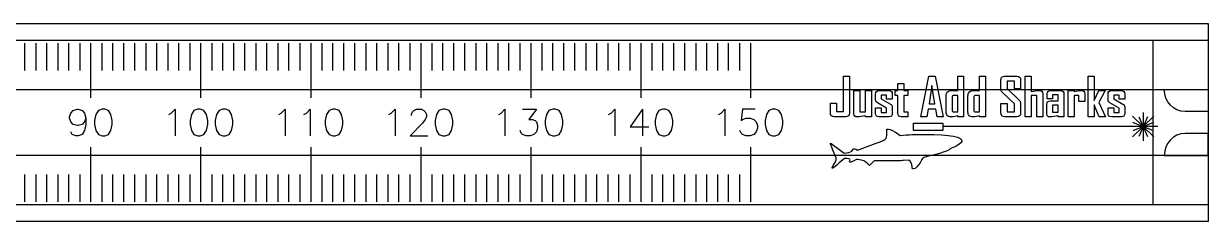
# Model space of a CAD drawing. Extents: x 55 to 376, y 285 to 489.
# Drawn here: x 216.7 to 324.4, y 448.4 to 466.4 of the extents above; entities that cross this region are included whole.
import ezdxf

# ---------------------------------------------------------------- set-up
doc = ezdxf.new("R2010")
doc.units = 0
doc.layers.add('Layer_1', color=7, linetype='CONTINUOUS')

msp = doc.modelspace()

# ---------------------------------------------------------------- linework, layer by layer
at = {"layer": 'Layer_1', "color": 1}
for p, q in [((114.43942, 466.40846), (324.43942, 466.40846)), ((324.43942, 466.40846), (324.43942, 448.408458)), ((114.43942, 464.90846), (324.43942, 464.90846)), ((319.43942, 449.908459), (319.43942, 464.90846)), ((319.43942, 464.90846), (324.43942, 464.90846)), ((324.43942, 464.90846), (324.43942, 449.908459)), ((324.43942, 464.90846), (324.43942, 449.908459)), ((144.43942, 460.40846), (324.43942, 460.40846)), ((320.43944, 460.40846), (324.43944, 460.40846)), ((324.43942, 460.40846), (324.43942, 454.408459)), ((324.43944, 460.40846), (324.43944, 458.40846)), ((324.43944, 458.40846), (322.32858, 458.40846)), ((324.43944, 456.40846), (322.32858, 456.40846)), ((324.43944, 454.40846), (324.43944, 456.40846)), ((324.43942, 454.408459), (144.43942, 454.408459)), ((320.43944, 454.40846), (324.43944, 454.40846)), ((324.43942, 449.908459), (114.43942, 449.908459)), ((324.43942, 449.908459), (319.43942, 449.908459)), ((324.43942, 448.408458), (114.43942, 448.408458))]:
    msp.add_line(p, q, dxfattribs=at)
at = {"layer": 'Layer_1', "color": 5}
for p, q in [((216.8201, 462.142038), (216.8201, 464.642016)), ((217.8201, 464.642016), (217.8201, 462.142038)), ((218.8201, 462.142038), (218.8201, 464.642016)), ((219.8201, 464.642016), (219.8201, 462.142038)), ((220.8201, 462.142038), (220.8201, 464.642016)), ((221.8201, 464.642016), (221.8201, 462.142038)), ((222.820028, 459.642016), (222.820028, 464.641971)), ((223.82011, 464.642016), (223.82011, 462.142038)), ((224.82011, 462.142038), (224.82011, 464.642016)), ((225.82011, 462.142038), (225.82011, 464.642016)), ((226.82011, 462.142038), (226.82011, 464.642016)), ((227.82011, 464.642016), (227.82011, 462.142038)), ((228.82011, 462.142038), (228.82011, 464.642016)), ((229.82011, 464.642016), (229.82011, 462.142038)), ((230.82011, 462.142038), (230.82011, 464.642016)), ((231.82011, 464.642016), (231.82011, 462.142038)), ((232.820028, 459.642016), (232.820028, 464.641971)), ((233.82012, 464.642016), (233.82012, 462.142038)), ((234.82012, 462.142038), (234.82012, 464.642016)), ((235.82012, 462.142038), (235.82012, 464.642016)), ((236.82012, 462.142038), (236.82012, 464.642016)), ((237.82012, 464.642016), (237.82012, 462.142038)), ((238.82012, 462.142038), (238.82012, 464.642016)), ((239.82012, 464.642016), (239.82012, 462.142038)), ((240.82012, 462.142038), (240.82012, 464.642016)), ((241.82012, 464.642016), (241.82012, 462.142038)), ((242.820028, 464.641971), (242.820028, 459.642016)), ((243.82013, 464.642016), (243.82013, 462.142038)), ((244.82013, 462.142038), (244.82013, 464.642016)), ((245.82013, 462.142038), (245.82013, 464.642016)), ((246.82013, 462.142038), (246.82013, 464.642016)), ((247.82013, 464.642016), (247.82013, 462.142038)), ((248.82013, 462.142038), (248.82013, 464.642016)), ((249.82013, 464.642016), (249.82013, 462.142038)), ((250.82013, 462.142038), (250.82013, 464.642016)), ((251.82013, 464.642016), (251.82013, 462.142038)), ((252.820028, 464.641971), (252.820028, 459.642016)), ((253.82014, 464.642016), (253.82014, 462.142038)), ((254.82014, 462.142038), (254.82014, 464.642016)), ((255.82014, 462.142038), (255.82014, 464.642016)), ((256.82014, 462.142038), (256.82014, 464.642016)), ((257.82014, 464.642016), (257.82014, 462.142038)), ((258.82014, 462.142038), (258.82014, 464.642016)), ((259.82014, 464.642016), (259.82014, 462.142038)), ((260.82014, 462.142038), (260.82014, 464.642016)), ((261.82014, 464.642016), (261.82014, 462.142038)), ((262.820028, 464.641971), (262.820028, 459.642016)), ((263.82015, 464.642016), (263.82015, 462.142038)), ((264.82015, 462.142038), (264.82015, 464.642016)), ((265.82015, 462.142038), (265.82015, 464.642016)), ((266.82015, 462.142038), (266.82015, 464.642016)), ((267.82015, 464.642016), (267.82015, 462.142038)), ((268.82015, 462.142038), (268.82015, 464.642016)), ((269.82015, 464.642016), (269.82015, 462.142038)), ((270.82015, 462.142038), (270.82015, 464.642016)), ((271.82015, 464.642016), (271.82015, 462.142038)), ((272.820028, 464.641971), (272.820028, 459.642016)), ((273.82016, 464.642016), (273.82016, 462.142038)), ((274.82016, 462.142038), (274.82016, 464.642016)), ((275.82016, 462.142038), (275.82016, 464.642016)), ((276.82016, 462.142038), (276.82016, 464.642016)), ((277.82016, 464.642016), (277.82016, 462.142038)), ((278.82016, 462.142038), (278.82016, 464.642016)), ((279.82016, 464.642016), (279.82016, 462.142038)), ((280.82016, 462.142038), (280.82016, 464.642016)), ((281.82016, 464.642016), (281.82016, 462.142038)), ((282.820028, 464.641971), (282.820028, 459.642016)), ((291.248941, 458.401195), (291.248941, 461.634074)), ((291.248941, 461.634074), (291.802321, 461.634074)), ((291.802321, 461.634074), (291.802321, 458.265279)), ((298.306573, 457.935183), (299.024984, 461.638919)), ((299.024984, 461.638919), (299.607487, 461.638919)), ((299.607487, 461.638919), (300.321053, 457.935183)), ((301.651931, 460.318589), (301.651931, 461.634065)), ((301.651931, 461.634065), (302.190742, 461.634065)), ((302.190742, 461.634065), (302.190742, 457.925476)), ((303.633418, 460.318589), (303.633418, 461.634065)), ((303.633418, 461.634065), (304.172237, 461.634065)), ((304.172237, 461.634065), (304.172237, 457.925476)), ((305.581405, 460.469031), (305.581405, 461.294235)), ((305.916302, 461.633994), (307.032762, 461.633994)), ((306.814277, 461.168027), (306.134697, 461.168027)), ((306.134697, 461.168027), (306.134697, 460.498154)), ((306.814277, 460.469031), (306.814277, 461.168027)), ((307.367658, 461.299098), (307.367658, 460.469031)), ((307.780401, 457.925405), (307.780401, 461.633994)), ((307.780401, 461.633994), (308.324074, 461.633994)), ((308.324074, 461.633994), (308.324074, 460.231141)), ((313.506819, 457.92544), (313.506819, 461.63403)), ((313.506819, 461.63403), (314.050483, 461.63403)), ((314.050483, 461.63403), (314.050483, 459.405964)), ((292.212868, 458.207458), (292.212868, 460.319032)), ((292.212868, 460.319032), (292.751678, 460.319032)), ((292.751678, 460.319032), (292.751678, 458.37736)), ((293.266219, 458.387103), (293.266219, 460.319068)), ((293.266219, 460.319068), (293.805038, 460.319068)), ((293.805038, 460.319068), (293.805038, 457.925954)), ((294.184726, 459.464218), (294.184726, 460.022444)), ((294.490544, 460.318554), (295.393418, 460.318554)), ((295.694373, 460.022444), (295.694373, 459.54188)), ((295.954876, 459.857405), (295.954876, 460.318554)), ((295.954876, 460.318554), (296.212147, 460.318554)), ((296.212147, 460.318554), (296.212147, 460.969011)), ((296.212147, 460.969011), (296.750957, 460.969011)), ((296.750957, 460.969011), (296.750957, 460.318554)), ((296.750957, 460.318554), (297.100459, 460.318554)), ((297.100459, 460.318554), (297.100459, 459.857405)), ((299.311386, 460.779694), (299.039554, 459.105009)), ((299.583218, 459.105009), (299.311386, 460.779694)), ((299.311386, 460.779694), (299.311386, 460.779694)), ((301.098551, 460.318589), (301.651931, 460.318589)), ((303.080046, 460.318589), (303.633418, 460.318589)), ((306.814357, 459.11957), (305.702751, 460.172921)), ((306.134697, 460.498154), (307.246303, 459.449648)), ((307.367658, 460.469031), (306.814277, 460.469031)), ((308.324074, 460.231141), (308.906578, 460.30882)), ((309.377346, 460.036518), (309.377346, 457.924953)), ((309.781321, 459.576352), (309.781321, 460.02294)), ((310.087129, 460.31905), (311.004574, 460.31905)), ((311.305529, 460.02294), (311.305529, 457.925936)), ((311.695978, 457.925405), (311.695978, 460.318518)), ((311.695978, 460.318518), (312.239651, 460.318518)), ((312.239651, 460.318518), (312.239651, 460.231096)), ((312.239651, 460.231096), (312.734777, 460.308775)), ((313.205633, 460.036474), (313.205633, 459.318054)), ((314.050483, 459.405964), (314.477655, 460.318554)), ((314.477655, 460.318554), (315.045588, 460.318554)), ((315.045588, 460.308811), (314.492216, 459.221483)), ((315.045588, 460.318554), (315.045588, 460.308811)), ((315.326942, 459.464218), (315.326942, 460.022444)), ((315.632751, 460.318554), (316.535633, 460.318554)), ((316.836588, 460.022444), (316.836588, 459.54188)), ((290.074235, 458.265279), (290.074235, 459.17786)), ((290.074235, 459.17786), (290.627607, 459.17786)), ((290.627607, 459.17786), (290.627607, 458.401195)), ((295.179796, 458.711813), (294.34973, 459.202085)), ((295.179832, 459.910797), (294.704121, 459.910797)), ((294.704121, 459.910797), (294.704121, 459.566149)), ((294.704121, 459.566149), (295.534188, 459.080731)), ((295.179832, 459.54188), (295.179832, 459.910797)), ((295.694373, 459.54188), (295.179832, 459.54188)), ((296.212147, 459.857405), (295.954876, 459.857405)), ((296.212147, 458.221541), (296.212147, 459.857405)), ((297.100459, 459.857405), (296.750957, 459.857405)), ((296.750957, 459.857405), (296.750957, 458.386589)), ((299.039554, 459.105009), (299.583218, 459.105009)), ((300.598571, 458.357502), (300.598571, 459.838025)), ((301.13739, 459.687503), (301.13739, 458.54192)), ((301.651931, 459.867113), (301.316991, 459.867113)), ((301.65194, 459.86667), (301.651931, 459.867113)), ((301.65194, 458.391), (301.65194, 459.86667)), ((302.580066, 458.357502), (302.580066, 459.838025)), ((303.118877, 459.687503), (303.118877, 458.54192)), ((303.633418, 459.867113), (303.298486, 459.867113)), ((303.633435, 459.86667), (303.633418, 459.867113)), ((303.633435, 458.391), (303.633435, 459.86667)), ((305.581396, 458.265235), (305.581396, 459.148693)), ((305.581396, 459.148693), (306.134777, 459.148693)), ((306.134777, 459.148693), (306.134777, 458.391443)), ((306.814357, 458.391443), (306.814357, 459.11957)), ((307.367676, 459.148693), (307.367676, 458.265235)), ((308.833762, 459.867113), (308.324074, 459.85737)), ((308.324074, 459.85737), (308.324074, 457.925405)), ((308.833762, 457.92544), (308.833762, 459.867113)), ((309.752198, 458.207476), (309.752198, 459.071519)), ((310.271593, 459.576352), (309.781321, 459.576352)), ((310.058007, 459.367629), (310.790988, 459.367629)), ((310.790553, 458.998216), (310.271159, 458.998216)), ((310.271159, 458.998216), (310.271159, 458.338042)), ((310.790988, 459.916147), (310.271593, 459.916147)), ((310.271593, 459.916147), (310.271593, 459.576352)), ((310.790553, 458.998189), (310.790553, 458.998216)), ((310.790553, 458.35744), (310.790553, 458.998189)), ((310.790988, 459.367629), (310.790988, 459.916147)), ((312.666814, 459.867113), (312.239651, 459.85737)), ((312.239651, 459.85737), (312.239651, 457.925405)), ((312.666814, 459.318586), (312.666814, 459.867113)), ((312.666823, 459.318054), (312.666814, 459.318586)), ((313.205633, 459.318054), (312.666823, 459.318054)), ((314.526193, 457.92544), (314.050483, 459.022485)), ((314.050483, 459.022485), (314.050483, 457.92544)), ((314.492216, 459.221483), (315.103843, 457.935121)), ((316.322012, 458.711813), (315.491945, 459.202085)), ((316.322047, 459.910797), (315.846337, 459.910797)), ((315.846337, 459.910797), (315.846337, 459.566149)), ((315.846337, 459.566149), (316.676403, 459.080731)), ((316.322047, 459.54188), (316.322047, 459.910797)), ((316.836588, 459.54188), (316.322047, 459.54188)), ((220.877168, 457.922738), (220.991458, 458.265598)), ((220.877168, 457.808458), (220.877168, 457.922738)), ((220.991458, 458.265598), (221.220028, 458.494168)), ((221.220028, 458.494168), (221.562878, 458.608457)), ((221.562878, 458.608457), (221.677168, 458.608457)), ((221.677168, 458.608457), (222.020028, 458.494168)), ((222.020028, 458.494168), (222.248598, 458.265598)), ((222.248598, 458.265598), (222.362878, 457.808458)), ((223.277178, 458.151318), (223.162888, 457.579888)), ((223.505748, 458.494168), (223.277178, 458.151318)), ((223.848598, 458.608457), (223.505748, 458.494168)), ((224.077178, 458.608457), (223.848598, 458.608457)), ((224.420028, 458.494168), (224.077178, 458.608457)), ((224.648598, 458.151318), (224.420028, 458.494168)), ((224.762888, 457.579888), (224.648598, 458.151318)), ((229.905743, 458.151318), (230.134313, 458.265598)), ((230.134313, 458.265598), (230.477173, 458.608457)), ((230.477173, 458.608457), (230.477173, 456.208458)), ((231.962893, 458.151318), (231.848603, 457.579888)), ((232.191463, 458.494168), (231.962893, 458.151318)), ((232.534313, 458.608457), (232.191463, 458.494168)), ((232.762893, 458.608457), (232.534313, 458.608457)), ((233.105743, 458.494168), (232.762893, 458.608457)), ((233.334313, 458.151318), (233.105743, 458.494168)), ((233.448603, 457.579888), (233.334313, 458.151318)), ((234.248603, 458.151318), (234.134313, 457.579888)), ((234.477173, 458.494168), (234.248603, 458.151318)), ((234.820023, 458.608457), (234.477173, 458.494168)), ((235.048603, 458.608457), (234.820023, 458.608457)), ((235.391453, 458.494168), (235.048603, 458.608457)), ((235.620023, 458.151318), (235.391453, 458.494168)), ((235.734313, 457.579888), (235.620023, 458.151318)), ((239.905743, 458.151318), (240.134313, 458.265598)), ((240.134313, 458.265598), (240.477173, 458.608457)), ((240.477173, 458.608457), (240.477173, 456.208458)), ((242.191463, 458.151318), (242.420033, 458.265598)), ((242.420033, 458.265598), (242.762893, 458.608457)), ((242.762893, 458.608457), (242.762893, 456.208458)), ((244.248603, 458.151318), (244.134313, 457.579888)), ((244.477173, 458.494168), (244.248603, 458.151318)), ((244.820023, 458.608457), (244.477173, 458.494168)), ((245.048603, 458.608457), (244.820023, 458.608457)), ((245.391453, 458.494168), (245.048603, 458.608457)), ((245.620023, 458.151318), (245.391453, 458.494168)), ((245.734313, 457.579888), (245.620023, 458.151318)), ((249.905743, 458.151318), (250.134313, 458.265598)), ((250.134313, 458.265598), (250.477173, 458.608457)), ((250.477173, 458.608457), (250.477173, 456.208458)), ((251.962883, 458.151318), (252.077163, 458.379888)), ((251.962883, 458.037028), (251.962883, 458.151318)), ((252.077163, 458.379888), (252.191453, 458.494168)), ((252.191453, 458.494168), (252.420023, 458.608457)), ((252.420023, 458.608457), (252.877163, 458.608457)), ((252.877163, 458.608457), (253.105733, 458.494168)), ((253.105733, 458.494168), (253.220023, 458.379888)), ((253.220023, 458.379888), (253.334303, 458.151318)), ((253.334303, 457.922738), (253.220023, 457.694168)), ((253.334303, 458.151318), (253.334303, 457.922738)), ((254.248603, 458.151318), (254.134313, 457.579888)), ((254.477173, 458.494168), (254.248603, 458.151318)), ((254.820023, 458.608457), (254.477173, 458.494168)), ((255.048603, 458.608457), (254.820023, 458.608457)), ((255.391453, 458.494168), (255.048603, 458.608457)), ((255.620023, 458.151318), (255.391453, 458.494168)), ((255.734313, 457.579888), (255.620023, 458.151318)), ((259.905745, 458.151318), (260.134315, 458.265598)), ((260.134315, 458.265598), (260.477175, 458.608457)), ((260.477175, 458.608457), (260.477175, 456.208458)), ((262.077165, 458.608457), (263.334305, 458.608457)), ((263.334305, 458.608457), (262.648595, 457.694167)), ((264.248605, 458.151318), (264.134315, 457.579888)), ((264.477175, 458.494168), (264.248605, 458.151318)), ((264.820025, 458.608457), (264.477175, 458.494168)), ((265.048605, 458.608457), (264.820025, 458.608457)), ((265.391455, 458.494168), (265.048605, 458.608457)), ((265.620025, 458.151318), (265.391455, 458.494168)), ((265.734315, 457.579888), (265.620025, 458.151318)), ((269.905745, 458.151318), (270.134315, 458.265598)), ((270.134315, 458.265598), (270.477175, 458.608457)), ((270.477175, 458.608457), (270.477175, 456.208458)), ((272.991465, 458.608457), (271.848605, 457.008457)), ((272.991465, 458.608457), (272.991465, 456.208458)), ((274.248605, 458.151318), (274.134315, 457.579888)), ((274.477175, 458.494168), (274.248605, 458.151318)), ((274.820025, 458.608457), (274.477175, 458.494168)), ((275.048605, 458.608457), (274.820025, 458.608457)), ((275.391455, 458.494168), (275.048605, 458.608457)), ((275.620025, 458.151318), (275.391455, 458.494168)), ((275.734315, 457.579888), (275.620025, 458.151318)), ((279.905745, 458.151318), (280.134315, 458.265598)), ((280.134315, 458.265598), (280.477175, 458.608457)), ((280.477175, 458.608457), (280.477175, 456.208458)), ((282.077165, 458.608457), (281.962885, 457.579888)), ((283.220025, 458.608457), (282.077165, 458.608457)), ((284.248605, 458.151318), (284.134315, 457.579888)), ((284.477175, 458.494168), (284.248605, 458.151318)), ((284.820025, 458.608457), (284.477175, 458.494168)), ((285.048605, 458.608457), (284.820025, 458.608457)), ((285.391455, 458.494168), (285.048605, 458.608457)), ((285.620025, 458.151318), (285.391455, 458.494168)), ((285.734315, 457.579888), (285.620025, 458.151318)), ((291.462482, 457.92544), (290.409131, 457.92544)), ((290.627607, 458.401195), (291.248941, 458.401195)), ((291.802321, 458.265279), (291.802277, 458.265235)), ((291.802321, 458.265279), (291.802321, 458.265279)), ((293.266264, 458.007991), (292.693477, 457.930312)), ((292.751678, 458.37736), (293.266219, 458.387103)), ((293.805038, 457.925954), (293.266219, 457.925954)), ((293.266219, 457.925954), (293.266264, 457.92544)), ((293.266264, 457.92544), (293.266264, 458.007991)), ((294.184691, 458.221541), (294.184691, 458.736091)), ((294.184691, 458.736091), (294.704086, 458.736091)), ((295.398236, 457.92544), (294.485646, 457.92544)), ((294.704086, 458.736091), (294.704086, 458.333188)), ((294.704086, 458.333188), (295.179796, 458.333188)), ((295.179796, 458.333188), (295.179796, 458.711813)), ((295.699209, 458.221541), (295.699191, 458.221541)), ((295.699209, 458.813752), (295.699209, 458.221541)), ((295.699209, 458.221541), (295.699209, 458.221541)), ((297.115021, 457.92544), (296.513102, 457.92544)), ((296.513102, 457.92544), (296.513102, 457.92544)), ((296.750957, 458.386589), (297.115021, 458.386589)), ((297.115021, 458.386589), (297.115021, 457.92544)), ((298.306573, 457.92544), (298.306573, 457.935183)), ((298.855091, 457.92544), (298.306573, 457.92544)), ((298.966738, 458.629298), (298.855091, 457.92544)), ((299.660888, 458.629298), (298.966738, 458.629298)), ((299.772535, 457.92544), (299.660888, 458.629298)), ((300.321053, 457.92544), (299.772535, 457.92544)), ((299.772535, 457.92544), (299.772535, 457.92544)), ((300.321053, 457.935183), (300.321053, 457.92544)), ((301.651931, 458.007991), (301.23933, 457.935183)), ((301.409231, 458.371603), (301.65194, 458.391)), ((301.651931, 457.92544), (301.651931, 458.007991)), ((302.190742, 457.925476), (301.651931, 457.925476)), ((301.651931, 457.925476), (301.651931, 457.92544)), ((303.633418, 458.007991), (303.220816, 457.935183)), ((303.390726, 458.371603), (303.633435, 458.391)), ((303.633418, 457.92544), (303.633418, 458.007991)), ((304.172237, 457.925476), (303.633418, 457.925476)), ((303.633418, 457.925476), (303.633418, 457.92544)), ((307.032753, 457.925396), (305.916293, 457.925396)), ((306.134777, 458.391443), (306.814357, 458.391443)), ((307.367676, 458.265235), (307.367649, 458.265235)), ((307.367676, 458.265235), (307.367676, 458.265235)), ((308.324074, 457.925405), (307.780401, 457.925405)), ((308.833682, 457.924953), (308.833762, 457.92544)), ((309.377346, 457.924953), (308.833682, 457.924953)), ((310.786125, 458.007991), (310.213329, 457.935183)), ((310.271159, 458.338042), (310.790553, 458.35744)), ((310.786125, 457.92544), (310.786125, 458.007991)), ((310.786134, 457.925936), (310.786125, 457.92544)), ((311.305529, 457.925936), (310.786134, 457.925936)), ((312.239651, 457.925405), (311.695978, 457.925405)), ((314.050483, 457.92544), (313.506819, 457.92544)), ((314.526193, 457.925378), (314.526193, 457.92544)), ((315.103843, 457.925378), (314.526193, 457.925378)), ((315.103843, 457.935121), (315.103843, 457.925378)), ((315.326906, 458.221541), (315.326906, 458.736091)), ((315.326906, 458.736091), (315.846301, 458.736091)), ((316.540452, 457.92544), (315.627861, 457.92544)), ((315.846301, 458.736091), (315.846301, 458.333188)), ((315.846301, 458.333188), (316.322012, 458.333188)), ((316.322012, 458.333188), (316.322012, 458.711813)), ((316.841424, 458.221541), (316.841407, 458.221541)), ((316.841424, 458.813752), (316.841424, 458.221541)), ((316.841424, 458.221541), (316.841424, 458.221541)), ((319.488829, 456.098292), (317.538211, 457.971559)), ((319.488829, 457.971399), (317.53837, 456.098292)), ((318.89877, 457.928308), (318.128225, 456.141409)), ((318.128376, 457.928459), (318.898815, 456.141338)), ((318.5136, 458.320476), (318.5136, 455.749215)), ((220.991458, 457.465598), (220.877168, 457.808458)), ((221.220028, 457.237028), (220.991458, 457.465598)), ((221.562878, 457.122738), (221.220028, 457.237028)), ((221.677168, 457.122738), (221.562878, 457.122738)), ((222.020028, 457.237028), (221.677168, 457.122738)), ((222.248598, 457.465598), (222.020028, 457.237028)), ((222.362878, 457.808458), (222.248598, 457.465598)), ((222.362878, 457.237028), (222.248598, 456.665598)), ((222.362878, 457.808458), (222.362878, 457.237028)), ((223.162888, 457.579888), (223.162888, 457.237028)), ((223.162888, 457.237028), (223.277178, 456.665598)), ((224.648598, 456.665598), (224.762888, 457.237028)), ((224.762888, 457.237028), (224.762888, 457.579888)), ((231.848603, 457.579888), (231.848603, 457.237028)), ((231.848603, 457.237028), (231.962893, 456.665598)), ((233.334313, 456.665598), (233.448603, 457.237028)), ((233.448603, 457.237028), (233.448603, 457.579888)), ((234.134313, 457.579888), (234.134313, 457.237028)), ((234.134313, 457.237028), (234.248603, 456.665598)), ((235.620023, 456.665598), (235.734313, 457.237028)), ((235.734313, 457.237028), (235.734313, 457.579888)), ((244.134313, 457.579888), (244.134313, 457.237028)), ((244.134313, 457.237028), (244.248603, 456.665598)), ((245.620023, 456.665598), (245.734313, 457.237028)), ((245.734313, 457.237028), (245.734313, 457.579888)), ((252.991453, 457.351318), (251.848593, 456.208458)), ((253.220023, 457.694168), (252.991453, 457.351318)), ((254.134313, 457.579888), (254.134313, 457.237028)), ((254.134313, 457.237028), (254.248603, 456.665598)), ((255.620023, 456.665598), (255.734313, 457.237028)), ((255.734313, 457.237028), (255.734313, 457.579888)), ((262.648595, 457.694167), (262.991455, 457.694167)), ((262.991455, 457.694167), (263.220025, 457.579887)), ((263.220025, 457.579887), (263.334305, 457.465597)), ((263.334305, 457.465597), (263.448595, 457.122737)), ((263.448595, 456.894167), (263.334305, 456.551317)), ((263.448595, 457.122737), (263.448595, 456.894167)), ((264.134315, 457.579888), (264.134315, 457.237028)), ((264.134315, 457.237028), (264.248605, 456.665598)), ((265.620025, 456.665598), (265.734315, 457.237028)), ((265.734315, 457.237028), (265.734315, 457.579888)), ((271.848605, 457.008457), (273.562895, 457.008457)), ((274.134315, 457.579888), (274.134315, 457.237028)), ((274.134315, 457.237028), (274.248605, 456.665598)), ((275.620025, 456.665598), (275.734315, 457.237028)), ((275.734315, 457.237028), (275.734315, 457.579888)), ((281.962885, 457.579888), (282.077165, 457.694168)), ((282.077165, 457.694168), (282.420025, 457.808458)), ((282.420025, 457.808458), (282.762885, 457.808458)), ((282.762885, 457.808458), (283.105735, 457.694168)), ((283.105735, 457.694168), (283.334305, 457.465598)), ((283.334305, 457.465598), (283.448595, 457.122738)), ((283.448595, 456.894168), (283.334305, 456.551318)), ((283.448595, 457.122738), (283.448595, 456.894168)), ((284.134315, 457.579888), (284.134315, 457.237028)), ((284.134315, 457.237028), (284.248605, 456.665598)), ((285.620025, 456.665598), (285.734315, 457.237028)), ((285.734315, 457.237028), (285.734315, 457.579888)), ((295.196029, 456.406412), (295.196029, 456.806676)), ((295.196029, 456.806676), (295.342263, 456.806676)), ((297.621188, 457.360729), (300.305284, 457.360729)), ((297.621188, 456.6906), (297.621188, 457.360729)), ((300.305284, 457.360729), (300.305284, 456.6906)), ((319.852317, 457.034841), (300.310819, 457.034841)), ((319.443825, 456.664604), (317.583171, 457.405114)), ((319.444038, 457.405105), (317.583224, 456.664533)), ((221.105738, 456.322738), (220.991458, 456.551318)), ((221.448598, 456.208458), (221.105738, 456.322738)), ((221.677168, 456.208458), (221.448598, 456.208458)), ((222.020028, 456.322738), (221.677168, 456.208458)), ((222.248598, 456.665598), (222.020028, 456.322738)), ((223.277178, 456.665598), (223.505748, 456.322738)), ((223.505748, 456.322738), (223.848598, 456.208458)), ((223.848598, 456.208458), (224.077178, 456.208458)), ((224.077178, 456.208458), (224.420028, 456.322738)), ((224.420028, 456.322738), (224.648598, 456.665598)), ((231.962893, 456.665598), (232.191463, 456.322738)), ((232.191463, 456.322738), (232.534313, 456.208458)), ((232.534313, 456.208458), (232.762893, 456.208458)), ((232.762893, 456.208458), (233.105743, 456.322738)), ((233.105743, 456.322738), (233.334313, 456.665598)), ((234.248603, 456.665598), (234.477173, 456.322738)), ((234.477173, 456.322738), (234.820023, 456.208458)), ((234.820023, 456.208458), (235.048603, 456.208458)), ((235.048603, 456.208458), (235.391453, 456.322738)), ((235.391453, 456.322738), (235.620023, 456.665598)), ((244.248603, 456.665598), (244.477173, 456.322738)), ((244.477173, 456.322738), (244.820023, 456.208458)), ((244.820023, 456.208458), (245.048603, 456.208458)), ((245.048603, 456.208458), (245.391453, 456.322738)), ((245.391453, 456.322738), (245.620023, 456.665598)), ((251.848593, 456.208458), (253.448593, 456.208458)), ((254.248603, 456.665598), (254.477173, 456.322738)), ((254.477173, 456.322738), (254.820023, 456.208458)), ((254.820023, 456.208458), (255.048603, 456.208458)), ((255.048603, 456.208458), (255.391453, 456.322738)), ((255.391453, 456.322738), (255.620023, 456.665598)), ((261.962885, 456.437028), (261.848595, 456.665597)), ((262.077165, 456.322738), (261.962885, 456.437028)), ((262.420025, 456.208458), (262.077165, 456.322738)), ((262.762885, 456.208458), (262.420025, 456.208458)), ((263.105735, 456.322738), (262.762885, 456.208458)), ((263.334305, 456.551317), (263.105735, 456.322738)), ((264.248605, 456.665598), (264.477175, 456.322738)), ((264.477175, 456.322738), (264.820025, 456.208458)), ((264.820025, 456.208458), (265.048605, 456.208458)), ((265.048605, 456.208458), (265.391455, 456.322738)), ((265.391455, 456.322738), (265.620025, 456.665598)), ((274.248605, 456.665598), (274.477175, 456.322738)), ((274.477175, 456.322738), (274.820025, 456.208458)), ((274.820025, 456.208458), (275.048605, 456.208458)), ((275.048605, 456.208458), (275.391455, 456.322738)), ((275.391455, 456.322738), (275.620025, 456.665598)), ((281.962885, 456.437028), (281.848595, 456.665598)), ((282.077165, 456.322738), (281.962885, 456.437028)), ((282.420025, 456.208458), (282.077165, 456.322738)), ((282.762885, 456.208458), (282.420025, 456.208458)), ((283.105735, 456.322738), (282.762885, 456.208458)), ((283.334305, 456.551318), (283.105735, 456.322738)), ((284.248605, 456.665598), (284.477175, 456.322738)), ((284.477175, 456.322738), (284.820025, 456.208458)), ((284.820025, 456.208458), (285.048605, 456.208458)), ((285.048605, 456.208458), (285.391455, 456.322738)), ((285.391455, 456.322738), (285.620025, 456.665598)), ((296.177175, 456.406412), (296.41278, 456.225802)), ((296.41278, 456.225802), (296.964593, 456.275757)), ((300.305284, 456.6906), (297.621188, 456.6906)), ((222.820028, 450.174894), (222.820028, 455.174894)), ((232.820028, 450.174894), (232.820028, 455.174894)), ((242.820028, 455.174894), (242.820028, 450.174894)), ((252.820028, 455.174894), (252.820028, 450.174894)), ((262.820028, 455.174894), (262.820028, 450.174894)), ((272.820008, 455.174894), (272.820008, 450.174894)), ((282.820018, 455.174894), (282.820018, 450.174894)), ((290.7115, 455.083116), (291.330186, 454.619416)), ((291.330186, 454.619416), (291.53797, 454.643773)), ((292.373821, 454.977173), (292.526619, 454.897811)), ((292.526619, 454.897811), (293.737436, 455.338393)), ((291.368335, 454.142235), (290.879949, 453.722273)), ((291.574569, 454.122572), (291.368335, 454.142235)), ((293.622503, 453.502637), (293.475019, 453.639191)), ((293.843423, 453.702618), (293.622503, 453.502637)), ((294.064334, 453.904158), (293.843423, 453.702618)), ((295.169217, 453.904158), (294.064334, 453.904158)), ((297.192758, 453.991935), (296.732805, 453.948179)), ((297.317434, 453.873512), (297.192758, 453.991935)), ((216.8201, 450.174894), (216.8201, 452.674894)), ((217.8201, 452.674894), (217.8201, 450.174894)), ((218.8201, 450.174894), (218.8201, 452.674894)), ((219.8201, 452.674894), (219.8201, 450.174894)), ((220.8201, 450.174894), (220.8201, 452.674894)), ((221.8201, 452.674894), (221.8201, 450.174894)), ((223.82011, 452.674894), (223.82011, 450.174894)), ((224.82011, 450.174894), (224.82011, 452.674894)), ((225.82011, 450.174894), (225.82011, 452.674894)), ((226.82011, 450.174894), (226.82011, 452.674894)), ((227.82011, 452.674894), (227.82011, 450.174894)), ((228.82011, 450.174894), (228.82011, 452.674894)), ((229.82011, 452.674894), (229.82011, 450.174894)), ((230.82011, 450.174894), (230.82011, 452.674894)), ((231.82011, 452.674894), (231.82011, 450.174894)), ((233.82012, 452.674894), (233.82012, 450.174894)), ((234.82012, 450.174894), (234.82012, 452.674894)), ((235.82012, 450.174894), (235.82012, 452.674894)), ((236.82012, 450.174894), (236.82012, 452.674894)), ((237.82012, 452.674894), (237.82012, 450.174894)), ((238.82012, 450.174894), (238.82012, 452.674894)), ((239.82012, 452.674894), (239.82012, 450.174894)), ((240.82012, 450.174894), (240.82012, 452.674894)), ((241.82012, 452.674894), (241.82012, 450.174894)), ((243.82013, 452.674894), (243.82013, 450.174894)), ((244.82013, 450.174894), (244.82013, 452.674894)), ((245.82013, 450.174894), (245.82013, 452.674894)), ((246.82013, 450.174894), (246.82013, 452.674894)), ((247.82013, 452.674894), (247.82013, 450.174894)), ((248.82013, 450.174894), (248.82013, 452.674894)), ((249.82013, 452.674894), (249.82013, 450.174894)), ((250.82013, 450.174894), (250.82013, 452.674894)), ((251.82013, 452.674894), (251.82013, 450.174894)), ((253.82014, 452.674894), (253.82014, 450.174894)), ((254.82014, 450.174894), (254.82014, 452.674894)), ((255.82014, 450.174894), (255.82014, 452.674894)), ((256.82014, 450.174894), (256.82014, 452.674894)), ((257.82014, 452.674894), (257.82014, 450.174894)), ((258.82014, 450.174894), (258.82014, 452.674894)), ((259.82014, 452.674894), (259.82014, 450.174894)), ((260.82014, 450.174894), (260.82014, 452.674894)), ((261.82014, 452.674894), (261.82014, 450.174894)), ((263.82015, 452.674894), (263.82015, 450.174894)), ((264.82015, 450.174894), (264.82015, 452.674894)), ((265.82015, 450.174894), (265.82015, 452.674894)), ((266.82015, 450.174894), (266.82015, 452.674894)), ((267.82015, 452.674894), (267.82015, 450.174894)), ((268.82015, 450.174894), (268.82015, 452.674894)), ((269.82015, 452.674894), (269.82015, 450.174894)), ((270.82015, 450.174894), (270.82015, 452.674894)), ((271.82015, 452.674894), (271.82015, 450.174894)), ((273.82016, 452.674894), (273.82016, 450.174894)), ((274.82016, 450.174894), (274.82016, 452.674894)), ((275.82016, 450.174894), (275.82016, 452.674894)), ((276.82016, 450.174894), (276.82016, 452.674894)), ((277.82016, 452.674894), (277.82016, 450.174894)), ((278.82016, 450.174894), (278.82016, 452.674894)), ((279.82016, 452.674894), (279.82016, 450.174894)), ((280.82016, 450.174894), (280.82016, 452.674894)), ((281.82016, 452.674894), (281.82016, 450.174894)), ((297.522349, 453.282984), (297.522447, 453.282948))]:
    msp.add_line(p, q, dxfattribs=at)
for points in [[(305.581405, 461.294235), (305.581405, 461.404267), (305.610517, 461.488409), (305.668739, 461.546661)], [(305.668739, 461.546661), (305.72702, 461.604883), (305.809541, 461.633994), (305.916302, 461.633994)], [(307.032762, 461.633994), (307.139558, 461.633994), (307.222079, 461.604883), (307.280324, 461.546661)], [(307.280324, 461.546661), (307.338547, 461.488438), (307.367658, 461.405917), (307.367658, 461.299098)], [(294.184726, 460.022444), (294.184726, 460.219851), (294.286666, 460.318554), (294.490544, 460.318554)], [(295.393418, 460.318554), (295.594054, 460.318554), (295.694373, 460.219851), (295.694373, 460.022444)], [(300.598571, 459.838025), (300.598571, 459.983646), (300.642259, 460.100144), (300.729634, 460.187518)], [(300.729634, 460.187518), (300.817014, 460.274899), (300.939987, 460.318589), (301.098551, 460.318589)], [(302.580066, 459.838025), (302.580066, 459.983646), (302.623754, 460.100144), (302.711129, 460.187518)], [(302.711129, 460.187518), (302.798503, 460.274899), (302.921476, 460.318589), (303.080046, 460.318589)], [(305.605674, 460.29913), (305.589495, 460.341173), (305.581405, 460.397807), (305.581405, 460.469031)], [(305.702751, 460.172921), (305.65746, 460.214964), (305.625102, 460.257034), (305.605674, 460.29913)], [(308.906578, 460.30882), (308.935689, 460.315315), (308.9648, 460.320157), (308.993911, 460.323346)], [(308.993911, 460.323346), (309.02627, 460.326298), (309.055381, 460.327774), (309.081245, 460.327774)], [(309.081245, 460.327774), (309.278646, 460.327774), (309.377346, 460.230689), (309.377346, 460.036518)], [(309.781321, 460.02294), (309.781321, 460.220347), (309.883257, 460.31905), (310.087129, 460.31905)], [(311.004574, 460.31905), (311.20521, 460.31905), (311.305529, 460.220347), (311.305529, 460.02294)], [(312.734777, 460.308775), (312.763888, 460.315271), (312.792999, 460.320113), (312.82211, 460.323301)], [(312.82211, 460.323301), (312.854469, 460.326254), (312.88361, 460.32773), (312.909532, 460.32773)], [(312.909532, 460.32773), (313.106933, 460.32773), (313.205633, 460.230645), (313.205633, 460.036474)], [(315.326942, 460.022444), (315.326942, 460.219851), (315.428878, 460.318554), (315.632751, 460.318554)], [(316.535633, 460.318554), (316.73627, 460.318554), (316.836588, 460.219851), (316.836588, 460.022444)], [(294.223522, 459.304024), (294.197658, 459.342879), (294.184726, 459.396277), (294.184726, 459.464218)], [(294.34973, 459.202085), (294.294696, 459.231196), (294.252627, 459.265176), (294.223522, 459.304024)], [(295.534188, 459.080731), (295.589221, 459.054867), (295.629673, 459.02089), (295.655542, 458.9788)], [(295.655542, 458.9788), (295.684653, 458.939946), (295.699209, 458.88493), (295.699209, 458.813752)], [(301.316991, 459.867113), (301.197257, 459.867113), (301.13739, 459.807243), (301.13739, 459.687503)], [(303.298486, 459.867113), (303.178746, 459.867113), (303.118877, 459.807243), (303.118877, 459.687503)], [(307.246303, 459.449648), (307.291594, 459.404357), (307.322338, 459.36067), (307.338535, 459.318586)], [(307.338535, 459.318586), (307.357962, 459.276543), (307.367676, 459.219912), (307.367676, 459.148693)], [(309.752198, 459.071519), (309.752198, 459.268926), (309.854134, 459.367629), (310.058007, 459.367629)], [(315.365737, 459.304024), (315.339873, 459.342879), (315.326942, 459.396277), (315.326942, 459.464218)], [(315.491945, 459.202085), (315.436912, 459.231196), (315.394842, 459.265176), (315.365737, 459.304024)], [(316.676403, 459.080731), (316.731437, 459.054867), (316.771888, 459.02089), (316.797758, 458.9788)], [(316.797758, 458.9788), (316.826869, 458.939946), (316.841424, 458.88493), (316.841424, 458.813752)], [(290.161568, 458.012862), (290.103346, 458.071084), (290.074235, 458.155223), (290.074235, 458.265279)], [(290.409131, 457.92544), (290.302335, 457.92544), (290.219814, 457.954581), (290.161568, 458.012862)], [(291.802277, 458.265235), (291.802277, 458.038705), (291.689012, 457.92544), (291.462482, 457.92544)], [(292.508969, 457.911357), (292.311569, 457.911357), (292.212868, 458.010057), (292.212868, 458.207458)], [(292.596391, 457.915786), (292.564032, 457.912833), (292.534892, 457.911357), (292.508969, 457.911357)], [(292.693477, 457.930312), (292.661118, 457.923816), (292.628756, 457.918974), (292.596391, 457.915786)], [(294.485646, 457.92544), (294.285009, 457.92544), (294.184691, 458.024141), (294.184691, 458.221541)], [(295.699191, 458.221541), (295.699191, 458.024141), (295.598873, 457.92544), (295.398236, 457.92544)], [(296.513102, 457.92544), (296.312465, 457.92544), (296.212147, 458.024141), (296.212147, 458.221541)], [(300.715072, 458.027415), (300.637405, 458.108318), (300.598571, 458.218347), (300.598571, 458.357502)], [(301.035451, 457.910914), (300.899532, 457.910914), (300.792739, 457.949748), (300.715072, 458.027415)], [(301.23933, 457.935183), (301.168134, 457.919004), (301.100175, 457.910914), (301.035451, 457.910914)], [(301.13739, 458.54192), (301.13739, 458.425423), (301.194021, 458.367174), (301.307283, 458.367174)], [(301.307283, 458.367174), (301.320215, 458.367174), (301.336394, 458.367174), (301.355821, 458.367174)], [(301.355821, 458.367174), (301.375249, 458.367174), (301.393052, 458.36865), (301.409231, 458.371603)], [(302.696567, 458.027415), (302.6189, 458.108318), (302.580066, 458.218347), (302.580066, 458.357502)], [(303.016937, 457.910914), (302.881024, 457.910914), (302.774234, 457.949748), (302.696567, 458.027415)], [(303.220816, 457.935183), (303.14962, 457.919004), (303.081661, 457.910914), (303.016937, 457.910914)], [(303.118877, 458.54192), (303.118877, 458.425423), (303.17551, 458.367174), (303.288778, 458.367174)], [(303.288778, 458.367174), (303.30171, 458.367174), (303.317889, 458.367174), (303.337316, 458.367174)], [(303.337316, 458.367174), (303.356744, 458.367174), (303.374547, 458.36865), (303.390726, 458.371603)], [(305.66873, 458.012818), (305.610508, 458.07104), (305.581396, 458.155179), (305.581396, 458.265235)], [(305.916293, 457.925396), (305.809503, 457.925396), (305.726982, 457.954537), (305.66873, 458.012818)], [(307.280316, 458.012818), (307.222093, 457.954537), (307.139572, 457.925396), (307.032753, 457.925396)], [(307.367649, 458.265235), (307.367649, 458.155203), (307.338538, 458.071064), (307.280316, 458.012818)], [(310.048299, 457.916229), (309.850898, 457.916229), (309.752198, 458.013311), (309.752198, 458.207476)], [(310.121106, 457.920657), (310.098431, 457.917705), (310.074162, 457.916229), (310.048299, 457.916229)], [(310.213329, 457.935183), (310.177722, 457.928688), (310.146982, 457.923846), (310.121106, 457.920657)], [(315.627861, 457.92544), (315.427225, 457.92544), (315.326906, 458.024141), (315.326906, 458.221541)], [(316.841407, 458.221541), (316.841407, 458.024141), (316.741088, 457.92544), (316.540452, 457.92544)], [(295.342263, 456.806676), (295.525371, 456.806676), (295.868461, 456.642009), (296.177175, 456.406412)], [(293.737436, 455.338393), (295.241024, 455.88521), (295.196029, 455.852093), (295.196029, 456.406412)], [(296.964593, 456.275757), (297.267063, 456.303924), (298.021673, 456.327042), (298.641608, 456.327042)], [(298.641608, 456.327042), (301.00574, 456.327042), (302.142182, 456.112065), (302.016576, 455.684919)], [(290.485585, 454.455998), (290.224364, 455.075932), (290.05719, 455.516506), (290.075622, 455.532449)], [(290.075622, 455.532449), (290.085277, 455.541306), (290.370909, 455.338402), (290.7115, 455.083116)], [(291.53797, 454.643773), (291.825755, 454.67814), (292.062609, 454.782816), (292.079792, 454.884366)], [(292.079792, 454.884366), (292.10539, 455.035605), (292.2029, 455.066225), (292.373821, 454.977173)], [(300.886379, 454.934374), (300.692022, 454.782825), (300.252698, 454.64628), (298.956575, 454.33381)], [(301.32914, 455.175914), (301.188848, 455.12339), (300.988867, 455.014994), (300.886379, 454.934374)], [(302.016576, 455.684919), (301.975035, 455.545877), (301.628492, 455.288402), (301.32914, 455.175914)], [(290.219696, 453.292674), (290.22935, 453.335454), (290.310005, 453.468288), (290.397808, 453.590458)], [(290.879949, 453.722273), (290.610296, 453.490423), (290.347817, 453.281699), (290.296578, 453.258573)], [(290.397808, 453.590458), (290.665274, 453.957922), (290.671217, 454.014167), (290.485585, 454.455998)], [(291.827039, 453.939464), (291.905161, 454.045708), (291.833239, 454.098205), (291.574569, 454.122572)], [(291.879563, 453.789482), (291.789262, 453.789482), (291.766136, 453.856709), (291.827039, 453.939464)], [(292.190784, 453.918844), (292.050483, 453.847896), (291.911432, 453.789482), (291.879563, 453.789482)], [(292.707291, 454.022581), (292.462004, 454.046939), (292.427629, 454.039764), (292.190784, 453.918844)], [(293.475019, 453.639191), (293.210052, 453.885726), (292.992887, 453.99321), (292.707291, 454.022581)], [(296.732805, 453.948179), (296.480025, 453.923467), (295.776973, 453.904158), (295.169217, 453.904158)], [(297.469922, 453.571981), (297.450259, 453.694151), (297.400215, 453.794141), (297.317434, 453.873512)], [(297.522447, 453.282948), (297.508983, 453.340167), (297.485866, 453.470742), (297.469922, 453.571981)], [(298.230406, 453.736994), (298.092293, 453.477021), (297.776077, 453.177997), (297.639523, 453.177997)], [(298.956575, 454.33381), (298.457251, 454.214139), (298.504753, 454.253209), (298.230406, 453.736994)], [(290.296578, 453.258573), (290.213496, 453.220486), (290.205019, 453.225446), (290.219696, 453.292674)], [(297.639523, 453.177997), (297.572384, 453.177997), (297.538284, 453.20829), (297.522349, 453.282984)]]:
    msp.add_open_spline(points, degree=3, dxfattribs=at)
at = {"layer": 'Layer_1', "color": 1}
for points in [[(322.32858, 458.40846), (321.282, 458.40846), (320.43944, 459.30046), (320.43944, 460.40846)], [(322.32858, 456.40846), (321.282, 456.40846), (320.43944, 455.51646), (320.43944, 454.40846)]]:
    msp.add_open_spline(points, degree=3, dxfattribs=at)

doc.saveas('drawing.dxf')
